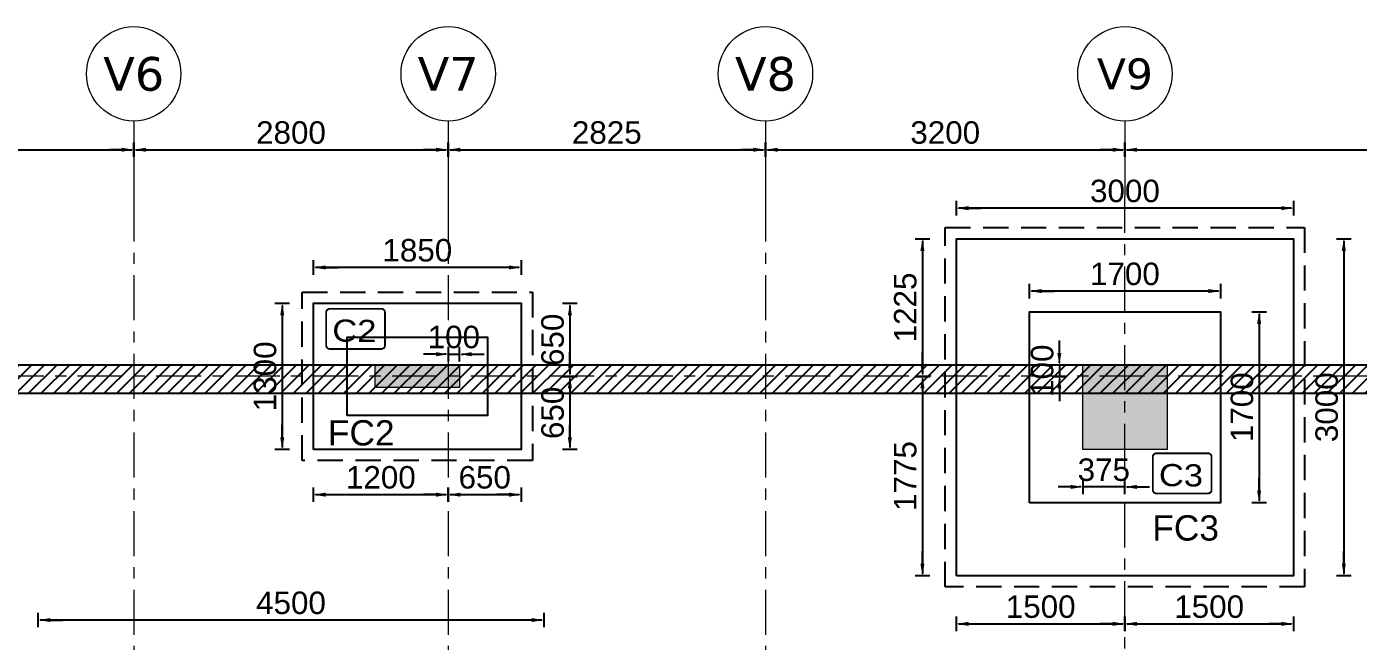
# Model space of a CAD drawing. Extents: x 1878645 to 3043969, y -1160829 to -603973.
# Drawn here: x 2816928 to 2828785, y -648505 to -643033 of the extents above; entities that cross this region are included whole.
import ezdxf
from ezdxf.enums import TextEntityAlignment as Align

# ---------------------------------------------------------------- set-up
doc = ezdxf.new("R2010")
doc.units = 0
doc.header["$LTSCALE"] = 100
doc.header["$PDMODE"] = 66
doc.linetypes.add('Grids', pattern=[7, 4, -1, 1, -1])
doc.linetypes.add('SCHidden', pattern=[0.375, 0.25, -0.125])
doc.layers.get('Defpoints').update_dxf_attribs({"lineweight": 0})
for name, color, linetype in [('A-DIMN-100', 5, 'Continuous'), ('COMMENTS', 30, 'Continuous'), ('Dim', 3, 'Continuous'), ('Footing', 5, 'Continuous'), ('Footing Nos', 4, 'Continuous'), ('PCC', 2, 'Continuous'), ('RETAIN-WALL', 1, 'Continuous')]:
    doc.layers.add(name, color=color, linetype=linetype)
for name, color, linetype, lineweight in [('A-GRID', 8, 'Grids', 0), ('A-GRID-TAG', 3, 'Continuous', 0), ('ECO COL', 6, 'Continuous', 0), ('Eco_  CNO', 7, 'Continuous', 25)]:
    doc.layers.add(name, color=color, linetype=linetype, lineweight=lineweight)
doc.styles.add('ARIAL', font='arial.ttf')
doc.styles.add('ITA', font='simplex.shx')
doc.styles.add('SC-BBS1', font='SansSerif')
doc.styles.get("Standard").update_dxf_attribs({"font": 'verdana.ttf'})
doc.dimstyles.new('A-150-DIM-EXT_MAIN(FT)', dxfattribs={"dimscale": 0, "dimtxt": 200, "dimasz": 18, "dimexe": 100, "dimexo": 100, "dimgap": 50, "dimtad": 1, "dimdec": 0, "dimdsep": 46, "dimtxsty": 'ARIAL', "dimblk": 'A3', "dimcen": 0.025, "dimse1": 1, "dimse2": 1, "dimclrd": 256, "dimclre": 256, "dimclrt": 7, "dimazin": 2, "dimtfac": 1, "dimtdec": 0, "dimtix": 1, "dimtmove": 2, "dimatfit": 3, "dimldrblk": 'WSA-DOT-100', "dimfxl": 1, "dimtolj": 1, "dimtzin": 0, "dimarcsym": 0})

# ---------------------------------------------------------------- blocks, each defined once
blk = doc.blocks.new('*U14')
at = {"layer": 'A-GRID-TAG', "color": 8, "linetype": 'Grids', "lineweight": 15}
for p, q in [((0, 8), (0, 4)), ((0, 4), (0, 0))]:
    blk.add_line(p, q, dxfattribs=at)
at = {"layer": 'A-GRID-TAG', "linetype": 'Continuous'}
blk.add_circle((0, 13), 5, dxfattribs=at)
at = {"layer": 'A-GRID-TAG', "color": 7}
blk.add_attdef('GN', text='', height=4, dxfattribs=at).set_placement((0, 13), align=Align.MIDDLE_CENTER)
blk = doc.blocks.new('A2')
at = {"layer": 'Dim', "linetype": 'ByBlock', "lineweight": -2, "extrusion": (0, 0, -1)}
blk.add_lwpolyline([(6, 0), (12.2, 0)], dxfattribs=at)
blk.add_solid([(6, -1), (0, 0), (6, 1)], dxfattribs=at)
blk = doc.blocks.new('A3')
at = {"layer": 'Dim', "linetype": 'ByBlock', "lineweight": -2}
blk.add_line((0, 3.59), (0, -3.59), dxfattribs=at)
blk.add_blockref('A2', (0, 0), dxfattribs=at)
blk = doc.blocks.new('*D1396')
at = {"layer": 'Defpoints', "color": 0}
for p in [(2826332, -646045), (2826123, -646146), (2826332, -646146)]:
    blk.add_point(p, dxfattribs=at)
at = {"layer": 'Dim', "lineweight": -2}
for p, q in [((2826123, -646027), (2826123, -646009)), ((2826123, -646045), (2826123, -646146)), ((2826123, -646164), (2826123, -646182))]:
    blk.add_line(p, q, dxfattribs=at)
at = {"layer": 'Dim', "lineweight": -2, "xscale": 18, "yscale": 18, "zscale": 18}
for p, rotation in [((2826123, -646045), 270), ((2826123, -646146), 90)]:
    blk.add_blockref('A3', p, dxfattribs=dict(at, rotation=rotation))
at = {"layer": 'Dim', "color": 7, "insert": (2825971, -646096), "char_height": 200, "attachment_point": 5, "rotation": 90, "style": 'ARIAL'}
blk.add_mtext('\\A1;100', dxfattribs=at)
blk = doc.blocks.new('WSA-DOT-100')
at = {"layer": 'A-DIMN-100', "color": 5}
for p, q in [((0, -200), (0, 200)), ((-200, 0), (200, 0))]:
    blk.add_line(p, q, dxfattribs=at)
at = {"layer": 'A-DIMN-100', "color": 1, "const_width": 60}
blk.add_lwpolyline([(-30, 0, 1), (30, 0, 1)], format="xyb", close=True, dxfattribs=at)
blk = doc.blocks.new('*D1503')
at = {"layer": 'Defpoints', "color": 0}
for p in [(2826332, -646796), (2826707, -646796), (2826332, -647130)]:
    blk.add_point(p, dxfattribs=at)
at = {"layer": 'Dim', "lineweight": -2}
for p, q in [((2826314, -647130), (2826296, -647130)), ((2826707, -647130), (2826332, -647130)), ((2826725, -647130), (2826743, -647130))]:
    blk.add_line(p, q, dxfattribs=at)
at = {"layer": 'Dim', "lineweight": -2, "xscale": 18, "yscale": 18, "zscale": 18}
blk.add_blockref('A3', (2826332, -647130), dxfattribs=at)
at = {"layer": 'Dim', "lineweight": -2, "xscale": 18, "yscale": 18, "zscale": 18, "rotation": 180}
blk.add_blockref('A3', (2826707, -647130), dxfattribs=at)
at = {"layer": 'Dim', "color": 7, "insert": (2826519, -646978), "char_height": 200, "attachment_point": 5, "style": 'ARIAL'}
blk.add_mtext('\\A1;375', dxfattribs=at)
blk = doc.blocks.new('*D1507')
at = {"layer": 'Defpoints', "color": 0}
for p in [(2820782, -645949), (2820682, -646045), (2820782, -646045)]:
    blk.add_point(p, dxfattribs=at)
at = {"layer": 'Dim', "lineweight": -2}
for p, q in [((2820664, -645949), (2820646, -645949)), ((2820682, -645949), (2820782, -645949)), ((2820800, -645949), (2820818, -645949))]:
    blk.add_line(p, q, dxfattribs=at)
at = {"layer": 'Dim', "lineweight": -2, "xscale": 18, "yscale": 18, "zscale": 18}
blk.add_blockref('A3', (2820682, -645949), dxfattribs=at)
at = {"layer": 'Dim', "lineweight": -2, "xscale": 18, "yscale": 18, "zscale": 18, "rotation": 180}
blk.add_blockref('A3', (2820782, -645949), dxfattribs=at)
at = {"layer": 'Dim', "color": 7, "insert": (2820732, -645797), "char_height": 200, "attachment_point": 5, "style": 'ARIAL'}
blk.add_mtext('\\A1;100', dxfattribs=at)
blk = doc.blocks.new('*D1568')
at = {"layer": 'Defpoints', "color": 0}
for p in [(2826707, -643793), (2832007, -643880), (2832007, -644129)]:
    blk.add_point(p, dxfattribs=at)
at = {"layer": 'Dim', "lineweight": -2}
blk.add_line((2826725, -644129), (2831989, -644129), dxfattribs=at)
at = {"layer": 'Dim', "lineweight": -2, "xscale": 18, "yscale": 18, "zscale": 18, "rotation": 180}
blk.add_blockref('A3', (2826707, -644129), dxfattribs=at)
at = {"layer": 'Dim', "lineweight": -2, "xscale": 18, "yscale": 18, "zscale": 18}
blk.add_blockref('A3', (2832007, -644129), dxfattribs=at)
at = {"layer": 'Dim', "color": 7, "insert": (2829357, -643977), "char_height": 200, "attachment_point": 5, "style": 'ARIAL'}
blk.add_mtext('\\A1;5300', dxfattribs=at)
blk = doc.blocks.new('*D1615')
at = {"layer": 'Defpoints', "color": 0}
for p in [(2814682, -643818), (2817882, -643832), (2817882, -644129)]:
    blk.add_point(p, dxfattribs=at)
at = {"layer": 'Dim', "lineweight": -2}
blk.add_line((2814700, -644129), (2817864, -644129), dxfattribs=at)
at = {"layer": 'Dim', "lineweight": -2, "xscale": 18, "yscale": 18, "zscale": 18, "rotation": 180}
blk.add_blockref('A3', (2814682, -644129), dxfattribs=at)
at = {"layer": 'Dim', "lineweight": -2, "xscale": 18, "yscale": 18, "zscale": 18}
blk.add_blockref('A3', (2817882, -644129), dxfattribs=at)
at = {"layer": 'Dim', "color": 7, "insert": (2816282, -643977), "char_height": 200, "attachment_point": 5, "style": 'ARIAL'}
blk.add_mtext('\\A1;3200', dxfattribs=at)
blk = doc.blocks.new('*D1620')
at = {"layer": 'Defpoints', "color": 0}
for p in [(2817882, -643832), (2820682, -643832), (2820682, -644129)]:
    blk.add_point(p, dxfattribs=at)
at = {"layer": 'Dim', "lineweight": -2}
blk.add_line((2817900, -644129), (2820664, -644129), dxfattribs=at)
at = {"layer": 'Dim', "lineweight": -2, "xscale": 18, "yscale": 18, "zscale": 18, "rotation": 180}
blk.add_blockref('A3', (2817882, -644129), dxfattribs=at)
at = {"layer": 'Dim', "lineweight": -2, "xscale": 18, "yscale": 18, "zscale": 18}
blk.add_blockref('A3', (2820682, -644129), dxfattribs=at)
at = {"layer": 'Dim', "color": 7, "insert": (2819282, -643977), "char_height": 200, "attachment_point": 5, "style": 'ARIAL'}
blk.add_mtext('\\A1;2800', dxfattribs=at)
blk = doc.blocks.new('*D1621')
at = {"layer": 'Defpoints', "color": 0}
for p in [(2820682, -643832), (2823507, -643848), (2823507, -644129)]:
    blk.add_point(p, dxfattribs=at)
at = {"layer": 'Dim', "lineweight": -2}
blk.add_line((2820700, -644129), (2823489, -644129), dxfattribs=at)
at = {"layer": 'Dim', "lineweight": -2, "xscale": 18, "yscale": 18, "zscale": 18, "rotation": 180}
blk.add_blockref('A3', (2820682, -644129), dxfattribs=at)
at = {"layer": 'Dim', "lineweight": -2, "xscale": 18, "yscale": 18, "zscale": 18}
blk.add_blockref('A3', (2823507, -644129), dxfattribs=at)
at = {"layer": 'Dim', "color": 7, "insert": (2822094, -643977), "char_height": 200, "attachment_point": 5, "style": 'ARIAL'}
blk.add_mtext('\\A1;2825', dxfattribs=at)
blk = doc.blocks.new('*D1622')
at = {"layer": 'Defpoints', "color": 0}
for p in [(2826707, -643793), (2823507, -643848), (2826707, -644129)]:
    blk.add_point(p, dxfattribs=at)
at = {"layer": 'Dim', "lineweight": -2}
blk.add_line((2823525, -644129), (2826689, -644129), dxfattribs=at)
at = {"layer": 'Dim', "lineweight": -2, "xscale": 18, "yscale": 18, "zscale": 18, "rotation": 180}
blk.add_blockref('A3', (2823507, -644129), dxfattribs=at)
at = {"layer": 'Dim', "lineweight": -2, "xscale": 18, "yscale": 18, "zscale": 18}
blk.add_blockref('A3', (2826707, -644129), dxfattribs=at)
at = {"layer": 'Dim', "color": 7, "insert": (2825107, -643977), "char_height": 200, "attachment_point": 5, "style": 'ARIAL'}
blk.add_mtext('\\A1;3200', dxfattribs=at)
blk = doc.blocks.new('Co')
at = {"const_width": 0.75}
blk.add_lwpolyline([(-12.57, -7.17), (-12.57, 6.59, -0.414214), (-11.07, 8.09), (10.51, 8.09, -0.414214), (12.01, 6.59), (12.01, -7.17, -0.414214), (10.51, -8.67), (-11.07, -8.67, -0.414214)], format="xyb", close=True, dxfattribs=at)
at = {"style": 'ITA', "width": 0.669972}
blk.add_attdef('COL', text='', height=10.5, rotation=0.638, dxfattribs=at).set_placement((-9.93, -5.51), (8.49, -5.3), align=Align.FIT)
blk = doc.blocks.new('*D1635')
at = {"layer": 'Defpoints', "color": 0}
for p in [(2817032, -648315), (2817032, -648696), (2821532, -648696)]:
    blk.add_point(p, dxfattribs=at)
at = {"layer": 'Dim', "lineweight": -2}
blk.add_line((2821514, -648315), (2817050, -648315), dxfattribs=at)
at = {"layer": 'Dim', "lineweight": -2, "xscale": 18, "yscale": 18, "zscale": 18, "rotation": 180}
blk.add_blockref('A3', (2817032, -648315), dxfattribs=at)
at = {"layer": 'Dim', "lineweight": -2, "xscale": 18, "yscale": 18, "zscale": 18}
blk.add_blockref('A3', (2821532, -648315), dxfattribs=at)
at = {"layer": 'Dim', "color": 7, "insert": (2819282, -648163), "char_height": 200, "attachment_point": 5, "style": 'ARIAL', "bg_fill": 3, "box_fill_scale": 1.1, "bg_fill_color": 257, "bg_fill_transparency": 0}
blk.add_mtext('\\A1;4500', dxfattribs=at)
blk = doc.blocks.new('*D1660')
at = {"layer": 'Defpoints', "color": 0}
for p in [(2819482, -645177), (2819482, -645496), (2821332, -645496)]:
    blk.add_point(p, dxfattribs=at)
at = {"layer": 'Dim', "lineweight": -2}
blk.add_line((2821314, -645177), (2819500, -645177), dxfattribs=at)
at = {"layer": 'Dim', "lineweight": -2, "xscale": 18, "yscale": 18, "zscale": 18, "rotation": 180}
blk.add_blockref('A3', (2819482, -645177), dxfattribs=at)
at = {"layer": 'Dim', "lineweight": -2, "xscale": 18, "yscale": 18, "zscale": 18}
blk.add_blockref('A3', (2821332, -645177), dxfattribs=at)
at = {"layer": 'Dim', "color": 7, "insert": (2820407, -645025), "char_height": 200, "attachment_point": 5, "style": 'ARIAL'}
blk.add_mtext('\\A1;1850', dxfattribs=at)
blk = doc.blocks.new('*D1661')
at = {"layer": 'Defpoints', "color": 0}
for p in [(2819482, -645496), (2819204, -646796), (2819482, -646796)]:
    blk.add_point(p, dxfattribs=at)
at = {"layer": 'Dim', "lineweight": -2}
blk.add_line((2819204, -645514), (2819204, -646778), dxfattribs=at)
at = {"layer": 'Dim', "lineweight": -2, "xscale": 18, "yscale": 18, "zscale": 18}
for p, rotation in [((2819204, -645496), 90), ((2819204, -646796), 270)]:
    blk.add_blockref('A3', p, dxfattribs=dict(at, rotation=rotation))
at = {"layer": 'Dim', "color": 7, "insert": (2819052, -646146), "char_height": 200, "attachment_point": 5, "rotation": 90, "style": 'ARIAL'}
blk.add_mtext('\\A1;1300', dxfattribs=at)
blk = doc.blocks.new('*D1662')
at = {"layer": 'Defpoints', "color": 0}
for p in [(2821332, -645496), (2821332, -646146), (2821765, -646146)]:
    blk.add_point(p, dxfattribs=at)
at = {"layer": 'Dim', "lineweight": -2}
blk.add_line((2821765, -645514), (2821765, -646128), dxfattribs=at)
at = {"layer": 'Dim', "lineweight": -2, "xscale": 18, "yscale": 18, "zscale": 18}
for p, rotation in [((2821765, -645496), 90), ((2821765, -646146), 270)]:
    blk.add_blockref('A3', p, dxfattribs=dict(at, rotation=rotation))
at = {"layer": 'Dim', "color": 7, "insert": (2821612, -645821), "char_height": 200, "attachment_point": 5, "rotation": 90, "style": 'ARIAL'}
blk.add_mtext('\\A1;650', dxfattribs=at)
blk = doc.blocks.new('*D1663')
at = {"layer": 'Defpoints', "color": 0}
for p in [(2821332, -646146), (2821332, -646796), (2821765, -646796)]:
    blk.add_point(p, dxfattribs=at)
at = {"layer": 'Dim', "lineweight": -2}
blk.add_line((2821765, -646164), (2821765, -646778), dxfattribs=at)
at = {"layer": 'Dim', "lineweight": -2, "xscale": 18, "yscale": 18, "zscale": 18}
for p, rotation in [((2821765, -646146), 90), ((2821765, -646796), 270)]:
    blk.add_blockref('A3', p, dxfattribs=dict(at, rotation=rotation))
at = {"layer": 'Dim', "color": 7, "insert": (2821612, -646471), "char_height": 200, "attachment_point": 5, "rotation": 90, "style": 'ARIAL'}
blk.add_mtext('\\A1;650', dxfattribs=at)
blk = doc.blocks.new('*D1664')
at = {"layer": 'Defpoints', "color": 0}
for p in [(2819482, -646796), (2820682, -646796), (2820682, -647199)]:
    blk.add_point(p, dxfattribs=at)
at = {"layer": 'Dim', "lineweight": -2}
blk.add_line((2819500, -647199), (2820664, -647199), dxfattribs=at)
at = {"layer": 'Dim', "lineweight": -2, "xscale": 18, "yscale": 18, "zscale": 18, "rotation": 180}
blk.add_blockref('A3', (2819482, -647199), dxfattribs=at)
at = {"layer": 'Dim', "lineweight": -2, "xscale": 18, "yscale": 18, "zscale": 18}
blk.add_blockref('A3', (2820682, -647199), dxfattribs=at)
at = {"layer": 'Dim', "color": 7, "insert": (2820082, -647046), "char_height": 200, "attachment_point": 5, "style": 'ARIAL'}
blk.add_mtext('\\A1;1200', dxfattribs=at)
blk = doc.blocks.new('*D1665')
at = {"layer": 'Defpoints', "color": 0}
for p in [(2820682, -646796), (2821332, -646796), (2821332, -647199)]:
    blk.add_point(p, dxfattribs=at)
at = {"layer": 'Dim', "lineweight": -2}
blk.add_line((2820700, -647199), (2821314, -647199), dxfattribs=at)
at = {"layer": 'Dim', "lineweight": -2, "xscale": 18, "yscale": 18, "zscale": 18, "rotation": 180}
blk.add_blockref('A3', (2820682, -647199), dxfattribs=at)
at = {"layer": 'Dim', "lineweight": -2, "xscale": 18, "yscale": 18, "zscale": 18}
blk.add_blockref('A3', (2821332, -647199), dxfattribs=at)
at = {"layer": 'Dim', "color": 7, "insert": (2821007, -647046), "char_height": 200, "attachment_point": 5, "style": 'ARIAL'}
blk.add_mtext('\\A1;650', dxfattribs=at)
blk = doc.blocks.new('*D1666')
at = {"layer": 'Defpoints', "color": 0}
for p in [(2825857, -645387), (2825857, -645571), (2827557, -645571)]:
    blk.add_point(p, dxfattribs=at)
at = {"layer": 'Dim', "lineweight": -2}
blk.add_line((2827539, -645387), (2825875, -645387), dxfattribs=at)
at = {"layer": 'Dim', "lineweight": -2, "xscale": 18, "yscale": 18, "zscale": 18, "rotation": 180}
blk.add_blockref('A3', (2825857, -645387), dxfattribs=at)
at = {"layer": 'Dim', "lineweight": -2, "xscale": 18, "yscale": 18, "zscale": 18}
blk.add_blockref('A3', (2827557, -645387), dxfattribs=at)
at = {"layer": 'Dim', "color": 7, "insert": (2826707, -645235), "char_height": 200, "attachment_point": 5, "style": 'ARIAL'}
blk.add_mtext('\\A1;1700', dxfattribs=at)
blk = doc.blocks.new('*D1667')
at = {"layer": 'Defpoints', "color": 0}
for p in [(2827557, -645571), (2827557, -647271), (2827902, -647271)]:
    blk.add_point(p, dxfattribs=at)
at = {"layer": 'Dim', "lineweight": -2}
blk.add_line((2827902, -645589), (2827902, -647253), dxfattribs=at)
at = {"layer": 'Dim', "lineweight": -2, "xscale": 18, "yscale": 18, "zscale": 18}
for p, rotation in [((2827902, -645571), 90), ((2827902, -647271), 270)]:
    blk.add_blockref('A3', p, dxfattribs=dict(at, rotation=rotation))
at = {"layer": 'Dim', "color": 7, "insert": (2827750, -646421), "char_height": 200, "attachment_point": 5, "rotation": 90, "style": 'ARIAL'}
blk.add_mtext('\\A1;1700', dxfattribs=at)
blk = doc.blocks.new('*D1668')
at = {"layer": 'Defpoints', "color": 0}
for p in [(2825207, -644649), (2825207, -644921), (2828207, -644921)]:
    blk.add_point(p, dxfattribs=at)
at = {"layer": 'Dim', "lineweight": -2}
blk.add_line((2828189, -644649), (2825225, -644649), dxfattribs=at)
at = {"layer": 'Dim', "lineweight": -2, "xscale": 18, "yscale": 18, "zscale": 18, "rotation": 180}
blk.add_blockref('A3', (2825207, -644649), dxfattribs=at)
at = {"layer": 'Dim', "lineweight": -2, "xscale": 18, "yscale": 18, "zscale": 18}
blk.add_blockref('A3', (2828207, -644649), dxfattribs=at)
at = {"layer": 'Dim', "color": 7, "insert": (2826707, -644497), "char_height": 200, "attachment_point": 5, "style": 'ARIAL'}
blk.add_mtext('\\A1;3000', dxfattribs=at)
blk = doc.blocks.new('*D1669')
at = {"layer": 'Defpoints', "color": 0}
for p in [(2828207, -644921), (2828207, -647921), (2828656, -647921)]:
    blk.add_point(p, dxfattribs=at)
at = {"layer": 'Dim', "lineweight": -2}
blk.add_line((2828656, -644939), (2828656, -647903), dxfattribs=at)
at = {"layer": 'Dim', "lineweight": -2, "xscale": 18, "yscale": 18, "zscale": 18}
for p, rotation in [((2828656, -644921), 90), ((2828656, -647921), 270)]:
    blk.add_blockref('A3', p, dxfattribs=dict(at, rotation=rotation))
at = {"layer": 'Dim', "color": 7, "insert": (2828504, -646421), "char_height": 200, "attachment_point": 5, "rotation": 90, "style": 'ARIAL'}
blk.add_mtext('\\A1;3000', dxfattribs=at)
blk = doc.blocks.new('*D1670')
at = {"layer": 'Defpoints', "color": 0}
for p in [(2825207, -644921), (2824904, -646146), (2825207, -646146)]:
    blk.add_point(p, dxfattribs=at)
at = {"layer": 'Dim', "lineweight": -2}
blk.add_line((2824904, -644939), (2824904, -646128), dxfattribs=at)
at = {"layer": 'Dim', "lineweight": -2, "xscale": 18, "yscale": 18, "zscale": 18}
for p, rotation in [((2824904, -644921), 90), ((2824904, -646146), 270)]:
    blk.add_blockref('A3', p, dxfattribs=dict(at, rotation=rotation))
at = {"layer": 'Dim', "color": 7, "insert": (2824752, -645533), "char_height": 200, "attachment_point": 5, "rotation": 90, "style": 'ARIAL'}
blk.add_mtext('\\A1;1225', dxfattribs=at)
blk = doc.blocks.new('*D1671')
at = {"layer": 'Defpoints', "color": 0}
for p in [(2825207, -646146), (2824904, -647921), (2825207, -647921)]:
    blk.add_point(p, dxfattribs=at)
at = {"layer": 'Dim', "lineweight": -2}
blk.add_line((2824904, -646164), (2824904, -647903), dxfattribs=at)
at = {"layer": 'Dim', "lineweight": -2, "xscale": 18, "yscale": 18, "zscale": 18}
for p, rotation in [((2824904, -646146), 90), ((2824904, -647921), 270)]:
    blk.add_blockref('A3', p, dxfattribs=dict(at, rotation=rotation))
at = {"layer": 'Dim', "color": 7, "insert": (2824752, -647033), "char_height": 200, "attachment_point": 5, "rotation": 90, "style": 'ARIAL'}
blk.add_mtext('\\A1;1775', dxfattribs=at)
blk = doc.blocks.new('*D1672')
at = {"layer": 'Defpoints', "color": 0}
for p in [(2825207, -647921), (2826707, -647921), (2826707, -648349)]:
    blk.add_point(p, dxfattribs=at)
at = {"layer": 'Dim', "lineweight": -2}
blk.add_line((2825225, -648349), (2826689, -648349), dxfattribs=at)
at = {"layer": 'Dim', "lineweight": -2, "xscale": 18, "yscale": 18, "zscale": 18, "rotation": 180}
blk.add_blockref('A3', (2825207, -648349), dxfattribs=at)
at = {"layer": 'Dim', "lineweight": -2, "xscale": 18, "yscale": 18, "zscale": 18}
blk.add_blockref('A3', (2826707, -648349), dxfattribs=at)
at = {"layer": 'Dim', "color": 7, "insert": (2825957, -648197), "char_height": 200, "attachment_point": 5, "style": 'ARIAL'}
blk.add_mtext('\\A1;1500', dxfattribs=at)
blk = doc.blocks.new('*D1673')
at = {"layer": 'Defpoints', "color": 0}
for p in [(2826707, -647819), (2828207, -647819), (2828207, -648349)]:
    blk.add_point(p, dxfattribs=at)
at = {"layer": 'Dim', "lineweight": -2}
blk.add_line((2826725, -648349), (2828189, -648349), dxfattribs=at)
at = {"layer": 'Dim', "lineweight": -2, "xscale": 18, "yscale": 18, "zscale": 18, "rotation": 180}
blk.add_blockref('A3', (2826707, -648349), dxfattribs=at)
at = {"layer": 'Dim', "lineweight": -2, "xscale": 18, "yscale": 18, "zscale": 18}
blk.add_blockref('A3', (2828207, -648349), dxfattribs=at)
at = {"layer": 'Dim', "color": 7, "insert": (2827457, -648197), "char_height": 200, "attachment_point": 5, "style": 'ARIAL'}
blk.add_mtext('\\A1;1500', dxfattribs=at)
blk = doc.blocks.new('G$C92EAE22F')
at = {"layer": 'RETAIN-WALL', "lineweight": -3}
h = blk.add_hatch(dxfattribs=at)
h.set_pattern_fill('ANSI31', color=11, scale=25)
h.set_pattern_definition([(45, (-2234185.81, 595374.29), (-56.1266008, 56.1266008), [])])
edge = h.paths.add_edge_path()
edge.add_line((33123, 0), (33123, 250))
edge.add_line((33123, 250), (223, 250))
edge.add_line((223, 250), (223, 16250))
edge.add_line((223, 16250), (5523, 16250))
edge.add_line((5523, 16250), (5523, 25850))
edge.add_line((5523, 25850), (28573, 25850))
edge.add_line((28573, 25850), (28573, 28300))
edge.add_line((28573, 28300), (61173, 28300))
edge.add_line((61173, 28300), (61173, 251))
edge.add_line((61173, 251), (50723, 250))
edge.add_line((50723, 250), (50723, 0))
edge.add_line((50723, 0), (61423, 1))
edge.add_line((61423, 1), (61423, 28550))
edge.add_line((61423, 28550), (28323, 28550))
edge.add_line((28323, 28550), (28323, 26100))
edge.add_line((28323, 26100), (5273, 26100))
edge.add_line((5273, 26100), (5273, 16500))
edge.add_line((5273, 16500), (-27, 16500))
edge.add_line((-27, 16500), (-27, 0))
edge.add_line((-27, 0), (33123, 0))
blk.add_lwpolyline([(33123, 0), (33123, 250), (223, 250), (223, 16250), (5523, 16250), (5523, 25850), (28573, 25850), (28573, 28300), (61173, 28300), (61173, 251), (50723, 250), (50723, 0), (61423, 1), (61423, 28550), (28323, 28550), (28323, 26100), (5273, 26100), (5273, 16500), (-27, 16500), (-27, 0), (33123, 0)], dxfattribs=at)

msp = doc.modelspace()

# ---------------------------------------------------------------- hatches: boundary and pattern name
at = {"layer": 'Dim', "true_color": 0xb7b7b7}
h = msp.add_hatch(dxfattribs=at)
h.set_pattern_fill('ANSI31', color=9, scale=200)
h.paths.add_polyline_path([(2795706.72455, -660995.76279), (2795706.72455, -657395.76705), (2797831.72456, -657395.76705), (2797831.72456, -655270.78026), (2800282.67395, -655270.78026), (2800282.67395, -659402.57441), (2805056.43957, -659402.57441), (2805056.43957, -661445.76279), (2802981.72456, -661445.76279), (2802981.72456, -663520.78482), (2798231.72456, -663520.78482), (2798231.72456, -660995.76279)])
h.paths.add_polyline_path([(2787306.72455, -661070.78041), (2787306.72455, -657395.76705), (2789431.72456, -657395.76705), (2789431.72456, -655270.78026), (2793581.72456, -655270.78026), (2793581.72456, -657395.76705), (2795706.72455, -657395.76705), (2795706.72455, -660995.76279), (2793181.72456, -660995.76279), (2793181.72456, -663520.78482), (2789756.72456, -663520.78482), (2789756.72456, -661070.78041)], flags=16)
h.paths.add_polyline_path([(2795706.72455, -667295.78908), (2795706.72455, -666045.76279), (2798231.72456, -666045.76279), (2798231.72456, -663520.78482), (2802981.72456, -663520.78482), (2802981.72456, -665595.76279), (2805056.43957, -665595.76279), (2805056.43957, -667295.78908)], flags=0)
h.paths.add_polyline_path([(2787306.72455, -667295.78908), (2787306.72455, -665970.78041), (2789756.72456, -665970.78041), (2789756.72456, -663520.78482), (2793181.72456, -663520.78482), (2793181.72456, -666045.76279), (2795706.72455, -666045.76279), (2795706.72455, -667295.78908)], flags=0)
h.paths.add_polyline_path([(2804707.40669, -660834.01373), (2804707.40669, -661140.56216), (2805406.04243, -661140.56216), (2805406.04243, -660834.01373)], flags=24)
h.paths.add_polyline_path([(2802412.16108, -662874.2928), (2802718.50488, -662874.2928), (2802718.50488, -662192.23278), (2802412.16108, -662192.23278)], flags=24)
h.paths.add_polyline_path([(2797931.4131, -655624.14358), (2798237.7569, -655624.14358), (2798237.7569, -654917.39051), (2797931.4131, -654917.39051)], flags=24)
h.paths.add_polyline_path([(2796367.07586, -657490.04585), (2796367.07586, -657796.38964), (2797071.37326, -657796.38964), (2797071.37326, -657490.04585)], flags=24)
h.paths.add_polyline_path([(2798339.90677, -663874.13932), (2798646.25056, -663874.13932), (2798646.25056, -663167.38625), (2798339.90677, -663167.38625)], flags=24)
h.paths.add_polyline_path([(2796567.07585, -660466.59836), (2796567.07585, -660772.94215), (2797271.37326, -660772.94215), (2797271.37326, -660466.59836)], flags=24)
h.paths.add_polyline_path([(2798339.90677, -663874.13932), (2798646.25056, -663874.13932), (2798646.25056, -663167.38625), (2798339.90677, -663167.38625)], flags=24)
h.paths.add_polyline_path([(2795706.72455, -667295.78908), (2805056.43957, -667295.78908), (2805056.43957, -672245.74942), (2803081.72456, -672245.74942), (2803081.72456, -674220.77601), (2797906.72456, -674220.77601), (2797906.72456, -672020.75398), (2795706.72455, -672020.75398)])
h.paths.add_polyline_path([(2795353.34802, -671355.05007), (2795353.34802, -671661.39387), (2796060.10109, -671661.39387), (2796060.10109, -671355.05007)], flags=24)
h.paths.add_polyline_path([(2797918.87351, -673521.81128), (2798225.2173, -673521.81128), (2798225.2173, -672819.69668), (2797918.87351, -672819.69668)], flags=24)
h.paths.add_polyline_path([(2802522.48695, -673624.27944), (2802828.83074, -673624.27944), (2802828.83074, -672942.21941), (2802522.48695, -672942.21941)], flags=24)
h.paths.add_polyline_path([(2803778.19455, -671782.60444), (2803778.19455, -672088.94823), (2804460.25457, -672088.94823), (2804460.25457, -671782.60444)], flags=24)
h.paths.add_polyline_path([(2805056.43957, -667295.78908), (2809580.95637, -667295.78908), (2809580.95637, -670036.21113), (2809956.72673, -670036.21113), (2809956.72673, -674220.77601), (2807031.72456, -674220.77601), (2807031.72456, -672245.74942), (2805056.43957, -672245.74942)], flags=16)
h.paths.add_polyline_path([(2795706.72455, -679257.64544), (2795706.72455, -676420.75398), (2797906.72456, -676420.75398), (2797906.72456, -674595.76998), (2803081.72456, -674595.76998), (2803081.72456, -676195.74942), (2805056.43957, -676195.74942), (2805056.43957, -679257.64544)])
h.paths.add_polyline_path([(2787306.72455, -679257.64544), (2787306.72455, -676220.76705), (2789306.72456, -676220.76705), (2789306.72456, -674595.76998), (2793506.72456, -674595.76998), (2793506.72456, -676420.75398), (2795706.72455, -676420.75398), (2795706.72455, -679257.64544)], flags=16)
h.paths.add_polyline_path([(2797918.87351, -675621.81128), (2798225.2173, -675621.81128), (2798225.2173, -674919.69668), (2797918.87351, -674919.69668)], flags=24)
h.paths.add_polyline_path([(2796405.66726, -676464.6099), (2796405.66726, -676770.95369), (2797107.78186, -676770.95369), (2797107.78186, -676464.6099)], flags=24)
h.paths.add_polyline_path([(2804707.40669, -676322.87109), (2804707.40669, -676629.41952), (2805406.04243, -676629.41952), (2805406.04243, -676322.87109)], flags=24)
h.paths.add_polyline_path([(2802522.48695, -675499.27944), (2802828.83074, -675499.27944), (2802828.83074, -674817.21941), (2802522.48695, -674817.21941)], flags=24)
h.paths.add_polyline_path([(2805056.43957, -679257.64544), (2805056.43957, -676195.74942), (2807031.72456, -676195.74942), (2807031.72456, -674595.76998), (2809956.72673, -674595.76998), (2809956.72673, -679257.64544)], flags=16)
h.paths.add_polyline_path([(2804707.40669, -676322.87109), (2804707.40669, -676629.41952), (2805406.04243, -676629.41952), (2805406.04243, -676322.87109)], flags=24)
h.paths.add_polyline_path([(2793094.41556, -656635.41575), (2793400.75936, -656635.41575), (2793400.75936, -655931.11834), (2793094.41556, -655931.11834)], flags=24)
h.paths.add_polyline_path([(2794342.07585, -657490.04585), (2794342.07585, -657796.38964), (2795046.37326, -657796.38964), (2795046.37326, -657490.04585)], flags=24)
h.paths.add_polyline_path([(2786953.34802, -657523.65974), (2786953.34802, -657830.00353), (2787660.10109, -657830.00353), (2787660.10109, -657523.65974)], flags=24)
h.paths.add_polyline_path([(2789482.40778, -656635.42236), (2789788.75157, -656635.42236), (2789788.75157, -655931.12495), (2789482.40778, -655931.12495)], flags=24)
h.paths.add_polyline_path([(2789950.75552, -663874.15695), (2790257.09931, -663874.15695), (2790257.09931, -663167.40388), (2789950.75552, -663167.40388)], flags=24)
h.paths.add_polyline_path([(2786953.34802, -660480.31322), (2786953.34802, -660786.65701), (2787660.10109, -660786.65701), (2787660.10109, -660480.31322)], flags=24)
h.paths.add_polyline_path([(2792558.79175, -662660.41149), (2792865.13554, -662660.41149), (2792865.13554, -661956.11408), (2792558.79175, -661956.11408)], flags=24)
h.paths.add_polyline_path([(2794142.07586, -660466.59836), (2794142.07586, -660772.94215), (2794846.37326, -660772.94215), (2794846.37326, -660466.59836)], flags=24)
h.paths.add_polyline_path([(2802412.15741, -664849.2928), (2802718.5012, -664849.2928), (2802718.5012, -664167.23278), (2802412.15741, -664167.23278)], flags=24)
h.paths.add_polyline_path([(2803728.05205, -665623.56635), (2803728.05205, -665929.91014), (2804410.11208, -665929.91014), (2804410.11208, -665623.56635)], flags=24)
h.paths.add_polyline_path([(2795353.34802, -666085.85031), (2795353.34802, -666392.1941), (2796060.10109, -666392.1941), (2796060.10109, -666085.85031)], flags=24)
h.paths.add_polyline_path([(2789950.75552, -663874.15695), (2790257.09931, -663874.15695), (2790257.09931, -663167.40388), (2789950.75552, -663167.40388)], flags=24)
h.paths.add_polyline_path([(2788130.63315, -666020.71249), (2788130.63315, -666327.26092), (2788832.81596, -666327.26092), (2788832.81596, -666020.71249)], flags=24)
h.paths.add_polyline_path([(2792558.79175, -665085.42251), (2792865.13554, -665085.42251), (2792865.13554, -664381.1251), (2792558.79175, -664381.1251)], flags=24)
h.paths.add_polyline_path([(2795353.34802, -666085.85031), (2795353.34802, -666392.1941), (2796060.10109, -666392.1941), (2796060.10109, -666085.85031)], flags=24)
h.paths.add_polyline_path([(2782917.67316, -674220.77601), (2782917.67316, -667295.78908), (2787306.72455, -667295.78908), (2787306.72455, -672220.76705), (2785306.72456, -672220.76705), (2785306.72456, -674220.77601)], flags=16)
h.paths.add_polyline_path([(2784734.7731, -674570.08492), (2785041.32153, -674570.08492), (2785041.32153, -673871.44918), (2784734.7731, -673871.44918)], flags=24)
h.paths.add_polyline_path([(2786957.40669, -671645.66351), (2786957.40669, -671952.21194), (2787656.04243, -671952.21194), (2787656.04243, -671645.66351)], flags=24)
h.paths.add_polyline_path([(2782917.67316, -667295.78908), (2782917.67316, -663520.78482), (2784856.72456, -663520.78482), (2784856.72456, -665970.78041), (2787306.72455, -665970.78041), (2787306.72455, -667295.78908)], flags=16)
h.paths.add_polyline_path([(2784281.04298, -665046.87182), (2784587.59141, -665046.87182), (2784587.59141, -664344.68901), (2784281.04298, -664344.68901)], flags=24)
h.paths.add_polyline_path([(2785780.63315, -666020.71249), (2785780.63315, -666327.26092), (2786482.81596, -666327.26092), (2786482.81596, -666020.71249)], flags=24)
h.paths.add_polyline_path([(2782917.67316, -663520.78482), (2782917.67316, -658345.47565), (2787181.72456, -658345.47565), (2787181.72456, -657395.76705), (2787306.72455, -657395.76705), (2787306.72455, -661070.78041), (2784856.72456, -661070.78041), (2784856.72456, -663520.78482)], flags=16)
h.paths.add_polyline_path([(2786953.34802, -657523.65974), (2786953.34802, -657830.00353), (2787660.10109, -657830.00353), (2787660.10109, -657523.65974)], flags=24)
h.paths.add_polyline_path([(2784281.04298, -662696.87402), (2784587.59141, -662696.87402), (2784587.59141, -661994.69121), (2784281.04298, -661994.69121)], flags=24)
h.paths.add_polyline_path([(2786953.34802, -660480.31322), (2786953.34802, -660786.65701), (2787660.10109, -660786.65701), (2787660.10109, -660480.31322)], flags=24)
h.paths.add_polyline_path([(2782917.67316, -655270.78026), (2785181.72456, -655270.78026), (2785181.72456, -657395.76705), (2786931.72456, -657395.76705), (2786931.72456, -658095.47565), (2782917.67316, -658095.47565)], flags=16)
h.paths.add_polyline_path([(2784523.53202, -655624.14358), (2784829.87582, -655624.14358), (2784829.87582, -654917.39051), (2784523.53202, -654917.39051)], flags=24)
h.paths.add_polyline_path([(2782917.67316, -655270.78026), (2785181.72456, -655270.78026), (2785181.72456, -653595.76998), (2782917.67316, -653595.76998)], flags=16)
h.paths.add_polyline_path([(2784523.53202, -655624.14358), (2784829.87582, -655624.14358), (2784829.87582, -654917.39051), (2784523.53202, -654917.39051)], flags=24)
h.paths.add_polyline_path([(2782917.67316, -653595.76998), (2782917.67316, -651495.76998), (2786931.72456, -651495.76998), (2786931.72456, -653145.76705), (2785181.72456, -653145.76705), (2785181.72456, -653595.76998)], flags=16)
h.paths.add_polyline_path([(2785942.07585, -652595.85034), (2785942.07585, -652902.19414), (2786646.37326, -652902.19414), (2786646.37326, -652595.85034)], flags=24)
h.paths.add_polyline_path([(2782917.67316, -651495.76998), (2782917.67316, -649395.76998), (2785756.72455, -649395.76998), (2785756.72455, -650420.78908), (2786931.72456, -650420.78908), (2786931.72456, -651495.76998)], flags=16)
h.paths.add_polyline_path([(2786241.78595, -650470.03955), (2786241.78595, -650776.38334), (2786921.66316, -650776.38334), (2786921.66316, -650470.03955)], flags=24)
h.paths.add_polyline_path([(2782917.67316, -649395.76998), (2785756.72455, -649395.76998), (2785756.72455, -648870.78908), (2782917.67316, -648870.78908)], flags=16)
h.paths.add_polyline_path([(2785137.63669, -649221.84638), (2785443.98048, -649221.84638), (2785443.98048, -648519.73178), (2785137.63669, -648519.73178)], flags=24)
h.paths.add_polyline_path([(2782917.67316, -648870.78908), (2782917.67316, -646655.94593), (2784335.08975, -646655.84435), (2787306.72455, -646655.84435), (2787306.72455, -647320.78908), (2785756.72455, -647320.78908), (2785756.72455, -648870.78908)], flags=16)
h.paths.add_polyline_path([(2786955.66726, -646725.17571), (2786955.66726, -647031.5195), (2787657.78185, -647031.5195), (2787657.78185, -646725.17571)], flags=24)
h.paths.add_polyline_path([(2785137.63669, -649221.84638), (2785443.98048, -649221.84638), (2785443.98048, -648519.73178), (2785137.63669, -648519.73178)], flags=24)
h.paths.add_polyline_path([(2787306.72455, -646655.84435), (2791697.47287, -646655.84435), (2791697.47287, -648495.46866), (2788856.72455, -648495.46758), (2788856.72455, -647320.78908), (2787306.72455, -647320.78908)], flags=16)
h.paths.add_polyline_path([(2786955.66726, -646725.17571), (2786955.66726, -647031.5195), (2787657.78185, -647031.5195), (2787657.78185, -646725.17571)], flags=24)
h.paths.add_polyline_path([(2788915.11613, -648485.72769), (2789221.45992, -648485.72769), (2789221.45992, -647805.85047), (2788915.11613, -647805.85047)], flags=24)
h.paths.add_polyline_path([(2787306.72455, -651495.76998), (2787306.72455, -650420.78908), (2788856.72455, -650420.78908), (2788856.72455, -649395.76998), (2791697.47287, -649395.76998), (2791697.47287, -651495.76998)], flags=16)
h.paths.add_polyline_path([(2787691.78595, -650470.03955), (2787691.78595, -650776.38334), (2788371.66316, -650776.38334), (2788371.66316, -650470.03955)], flags=24)
h.paths.add_polyline_path([(2788915.11613, -649935.72769), (2789221.45992, -649935.72769), (2789221.45992, -649255.85047), (2788915.11613, -649255.85047)], flags=24)
h.paths.add_polyline_path([(2789366.68492, -675510.71014), (2789673.02872, -675510.71014), (2789673.02872, -674830.83292), (2789366.68492, -674830.83292)], flags=24)
h.paths.add_polyline_path([(2794305.66726, -676464.6099), (2794305.66726, -676770.95369), (2795007.78186, -676770.95369), (2795007.78186, -676464.6099)], flags=24)
h.paths.add_polyline_path([(2787916.78595, -676294.29083), (2787916.78595, -676600.63462), (2788596.66317, -676600.63462), (2788596.66317, -676294.29083)], flags=24)
h.paths.add_polyline_path([(2782917.67316, -674595.76998), (2785306.72456, -674595.76998), (2785306.72456, -676220.76705), (2787306.72455, -676220.76705), (2787306.72455, -679257.64544), (2782917.67316, -679257.64544)], flags=16)
h.paths.add_polyline_path([(2786016.78595, -676294.29083), (2786016.78595, -676600.63462), (2786696.66317, -676600.63462), (2786696.66317, -676294.29083)], flags=24)
h.paths.add_polyline_path([(2807202.4997, -674570.06729), (2807509.04813, -674570.06729), (2807509.04813, -673871.43155), (2807202.4997, -673871.43155)], flags=24)
h.paths.add_polyline_path([(2805653.19455, -671782.60444), (2805653.19455, -672088.94823), (2806335.25457, -672088.94823), (2806335.25457, -671782.60444)], flags=24)
h.paths.add_polyline_path([(2805989.42236, -668445.27076), (2809315.0431, -668445.27076), (2809315.0431, -669565.27076), (2805989.42236, -669565.27076)], flags=24)
h.paths.add_polyline_path([(2809956.72673, -674220.77601), (2809956.72673, -670036.21113), (2814681.72455, -670036.21113), (2814681.72455, -672245.76132), (2812431.99456, -672245.76132), (2812431.99456, -674220.77601)], flags=16)
h.paths.add_polyline_path([(2811891.99363, -673624.29868), (2812198.33742, -673624.29868), (2812198.33742, -672942.23865), (2811891.99363, -672942.23865)], flags=24)
h.paths.add_polyline_path([(2813255.80226, -671694.36524), (2813255.80226, -672000.70903), (2813957.91686, -672000.70903), (2813957.91686, -671694.36524)], flags=24)
h.paths.add_polyline_path([(2814681.72455, -670036.21113), (2817881.73058, -670036.21113), (2817881.73058, -672436.57031, 1), (2817881.73058, -672936.57031), (2817881.73058, -674220.77601), (2816381.99456, -674220.77601), (2816381.99456, -672245.76132), (2814681.72455, -672245.76132)], flags=16)
h.paths.add_polyline_path([(2816449.61, -674570.07919), (2816756.15843, -674570.07919), (2816756.15843, -673871.44345), (2816449.61, -673871.44345)], flags=24)
h.paths.add_polyline_path([(2815141.92095, -671694.36524), (2815141.92095, -672000.70903), (2815821.79817, -672000.70903), (2815821.79817, -671694.36524)], flags=24)
h.paths.add_polyline_path([(2817881.73058, -674220.77601), (2817881.73058, -672936.57031, 0.4142135624), (2818131.73058, -672686.57031, 0.4142135624), (2817881.73058, -672436.57031), (2817881.73058, -670036.21113), (2820681.72455, -670036.21113), (2820681.72455, -674220.77601)], flags=16)
h.paths.add_polyline_path([(2818195.18739, -672273.80388), (2818195.18739, -672665.92947), (2820279.38819, -672665.92947), (2820279.38819, -672273.80388)], flags=24)
h.paths.add_polyline_path([(2818180.46102, -672761.04976), (2818180.46102, -673149.64949), (2821664.09098, -673149.64949), (2821664.09098, -672761.04976)], flags=24)
h.paths.add_polyline_path([(2820681.72455, -674220.77601), (2820681.72455, -670036.21113), (2823506.72455, -670036.21113), (2823506.72455, -672370.76705), (2821656.72456, -672370.76705), (2821656.72456, -674220.77601)], flags=16)
h.paths.add_polyline_path([(2822291.78595, -671877.47134), (2822291.78595, -672183.81513), (2822971.66317, -672183.81513), (2822971.66317, -671877.47134)], flags=24)
h.paths.add_polyline_path([(2821147.51375, -674570.08492), (2821454.06219, -674570.08492), (2821454.06219, -673871.44918), (2821147.51375, -673871.44918)], flags=24)
h.paths.add_polyline_path([(2818180.46102, -672761.04976), (2818180.46102, -673149.64949), (2821664.09098, -673149.64949), (2821664.09098, -672761.04976)], flags=24)
h.paths.add_polyline_path([(2823506.72455, -670036.21113), (2826706.84682, -670036.21113), (2826706.84682, -674220.77601), (2825356.72456, -674220.77601), (2825356.72456, -672370.76705), (2823506.72455, -672370.76705)], flags=16)
h.paths.add_polyline_path([(2824041.78595, -671877.47134), (2824041.78595, -672183.81513), (2824721.66317, -672183.81513), (2824721.66317, -671877.47134)], flags=24)
h.paths.add_polyline_path([(2825410.53998, -673685.70566), (2825716.88377, -673685.70566), (2825716.88377, -673005.82844), (2825410.53998, -673005.82844)], flags=24)
h.paths.add_polyline_path([(2826706.84682, -674220.77601), (2826706.84682, -670036.21113), (2832006.72455, -670036.21113), (2832006.72455, -672645.76705), (2830431.72456, -672645.76705), (2830431.72456, -674220.77601)], flags=16)
h.paths.add_polyline_path([(2830928.19455, -672150.96871), (2830928.19455, -672457.31251), (2831610.25457, -672457.31251), (2831610.25457, -672150.96871)], flags=24)
h.paths.add_polyline_path([(2831655.66726, -671785.23002), (2831655.66726, -672091.57382), (2832357.78186, -672091.57382), (2832357.78186, -671785.23002)], flags=24)
h.paths.add_polyline_path([(2829895.40228, -674571.82435), (2830201.74608, -674571.82435), (2830201.74608, -673869.70975), (2829895.40228, -673869.70975)], flags=24)
h.paths.add_polyline_path([(2827711.93793, -669039.2893), (2831037.55867, -669039.2893), (2831037.55867, -670159.2893), (2827711.93793, -670159.2893)], flags=24)
h.paths.add_polyline_path([(2832006.72455, -670036.21113), (2834689.36532, -670036.21113), (2834689.36532, -674220.77601), (2833581.72456, -674220.77601), (2833581.72456, -672645.76705), (2832006.72455, -672645.76705)], flags=16)
h.paths.add_polyline_path([(2832403.19454, -672150.96871), (2832403.19454, -672457.31251), (2833085.25457, -672457.31251), (2833085.25457, -672150.96871)], flags=24)
h.paths.add_polyline_path([(2831655.66726, -671785.23002), (2831655.66726, -672091.57382), (2832357.78186, -672091.57382), (2832357.78186, -671785.23002)], flags=24)
h.paths.add_polyline_path([(2833566.17802, -673824.29706), (2833872.52182, -673824.29706), (2833872.52182, -673142.23703), (2833566.17802, -673142.23703)], flags=24)
h.paths.add_polyline_path([(2832006.72455, -679257.64544), (2832006.72455, -678595.47565), (2833131.72456, -678595.47565), (2833131.72456, -675795.76705), (2833581.72456, -675795.76705), (2833581.72456, -674595.70397), (2834689.36532, -674595.64303), (2834689.36532, -679257.64544)], flags=16)
h.paths.add_polyline_path([(2833566.17653, -675299.29706), (2833872.52032, -675299.29706), (2833872.52032, -674617.23703), (2833566.17653, -674617.23703)], flags=24)
h.paths.add_polyline_path([(2832006.72455, -679257.64544), (2832006.72455, -678595.47565), (2826706.84682, -678595.47565), (2826706.84682, -679257.64544)], flags=16)
h.paths.add_polyline_path([(2809956.72673, -674595.76998), (2812431.99456, -674595.76998), (2812431.99456, -676195.76132), (2814681.72455, -676195.76132), (2814681.72455, -679257.64544), (2809956.72673, -679257.64544)], flags=16)
h.paths.add_polyline_path([(2811891.99363, -675499.29868), (2812198.33742, -675499.29868), (2812198.33742, -674817.23865), (2811891.99363, -674817.23865)], flags=24)
h.paths.add_polyline_path([(2814057.67669, -676325.30786), (2814057.67669, -676631.85629), (2814756.31243, -676631.85629), (2814756.31243, -676325.30786)], flags=24)
at = {"layer": 'ECO COL'}
h = msp.add_hatch(color=256, dxfattribs=at)
h.dxf.hatch_style = 1
h.paths.add_polyline_path([(2820031.72456, -646045.76705), (2820031.72456, -646245.77586), (2820781.72456, -646245.77586), (2820781.72456, -646045.76705)])
h = msp.add_hatch(color=256, dxfattribs=at)
h.dxf.hatch_style = 1
h.paths.add_polyline_path([(2826331.84683, -646045.77586), (2826331.84683, -646795.78467), (2827081.84683, -646795.78467), (2827081.84683, -646045.77586)])

# ---------------------------------------------------------------- linework, layer by layer
at = {"layer": 'A-GRID'}
for p, q in [((2817881.73058, -644545.37095), (2817881.73058, -679868.20587)), ((2820681.72455, -644545.37095), (2820681.72455, -679868.20587)), ((2823506.72455, -644545.37095), (2823506.72455, -679868.20587)), ((2826706.84682, -679868.20587), (2826706.84682, -644545.37095)), ((2849281.88833, -646145.78908), (2806963.78666, -646145.78908))]:
    msp.add_line(p, q, dxfattribs=at)
at = {"layer": 'ECO COL', "color": 4, "elevation": 0}
for points in [[(2820031.72456, -646045.76705), (2820781.72456, -646045.76705), (2820781.72456, -646245.77586), (2820031.72456, -646245.77586)], [(2826331.84683, -646045.77586), (2827081.84683, -646045.77586), (2827081.84683, -646795.78467), (2826331.84683, -646795.78467)]]:
    msp.add_lwpolyline(points, close=True, dxfattribs=at)
at = {"layer": 'Footing', "elevation": 0}
for points in [[(2825206.84683, -647920.77586), (2825206.84683, -644920.77586), (2828206.84683, -644920.77586), (2828206.84683, -647920.77586)], [(2819481.72456, -646795.77586), (2819481.72456, -645495.77586), (2821331.72456, -645495.77586), (2821331.72456, -646795.77586)], [(2825856.84683, -647270.77586), (2825856.84683, -645570.77586), (2827556.84683, -645570.77586), (2827556.84683, -647270.77586)], [(2819781.72456, -646495.77586), (2819781.72456, -645795.77586), (2821031.72456, -645795.77586), (2821031.72456, -646495.77586)]]:
    msp.add_lwpolyline(points, close=True, dxfattribs=at)
at = {"layer": 'PCC', "linetype": 'SCHidden', "ltscale": 9, "elevation": 0}
for points in [[(2825106.84683, -648020.77586), (2825106.84683, -644820.77586), (2828306.84683, -644820.77586), (2828306.84683, -648020.77586)], [(2819381.72456, -646895.77586), (2819381.72456, -645395.77586), (2821431.72456, -645395.77586), (2821431.72456, -646895.77586)]]:
    msp.add_lwpolyline(points, close=True, dxfattribs=at)

# ---------------------------------------------------------------- block references
at = {"layer": 'A-GRID'}
ref = msp.add_blockref('*U14', (2817881.73058, -644545.37095), dxfattribs=dict(at, xscale=84, yscale=84, zscale=84, rotation=359.9999999999861))
ref.add_attrib('GN', 'V6', dxfattribs={"layer": 'A-GRID-TAG', "color": 7, "height": 300, "rotation": 360}).set_placement((2817881.73058, -643453.37095), align=Align.MIDDLE_CENTER)
ref = msp.add_blockref('*U14', (2820681.72455, -644545.37095), dxfattribs=dict(at, xscale=84, yscale=84, zscale=84, rotation=359.9999999999861))
ref.add_attrib('GN', 'V7', dxfattribs={"layer": 'A-GRID-TAG', "color": 7, "height": 300, "rotation": 360}).set_placement((2820681.72455, -643453.37095), align=Align.MIDDLE_CENTER)
ref = msp.add_blockref('*U14', (2823506.72455, -644545.37095), dxfattribs=dict(at, xscale=84, yscale=84, zscale=84, rotation=359.9999999999861))
ref.add_attrib('GN', 'V8', dxfattribs={"layer": 'A-GRID-TAG', "color": 7, "height": 300, "rotation": 360}).set_placement((2823506.72455, -643453.37095), align=Align.MIDDLE_CENTER)
ref = msp.add_blockref('*U14', (2826706.84682, -644545.37095), dxfattribs=dict(at, xscale=84, yscale=84, zscale=84, rotation=359.9999999999861))
ref.add_attrib('GN', 'V9', dxfattribs={"layer": 'A-GRID-TAG', "color": 7, "height": 275, "rotation": 360}).set_placement((2826706.84682, -643453.37095), align=Align.MIDDLE_CENTER)
at = {"layer": 'Eco_  CNO'}
ref = msp.add_blockref('Co', (2819863.15536, -645729.74386), dxfattribs=dict(at, xscale=-21.30803341128, yscale=21.30803341128, zscale=15.2200238652, rotation=179.9999999999787))
ref.add_attrib('COL', 'C2', dxfattribs={"layer": '0', "height": 196.886229, "rotation": 359.361957392, "style": 'ARIAL', "width": 1.11656}).set_placement((2819648.97585, -645836.12384), (2820041.53586, -645840.49555), align=Align.FIT)
ref = msp.add_blockref('Co', (2827222.76935, -647015.72627), dxfattribs=dict(at, xscale=-21.30803341128, yscale=21.30803341128, zscale=15.2200238652, rotation=179.9999999999787))
ref.add_attrib('COL', 'C3', dxfattribs={"layer": '0', "height": 196.886229, "rotation": 359.361957392, "style": 'ARIAL', "width": 1.11656}).set_placement((2827008.58984, -647122.10625), (2827401.14985, -647126.47796), align=Align.FIT)

# ---------------------------------------------------------------- texts
at = {"layer": 'Footing Nos', "style": 'SC-BBS1'}
for s, p in [('FC2', (2819610.58704, -646536.27044)), ('FC3', (2826950.60722, -647382.66315))]:
    msp.add_text(s, height=225, dxfattribs=at).set_placement(p, align=Align.TOP_LEFT)

# ---------------------------------------------------------------- dimensions: what is measured, and where the dimension line sits
at = {"layer": 'Dim'}
for base, p1, p2, picture, middle in [((2817881.73058, -644129.49239), (2814681.72455, -643818.13306), (2817881.73058, -643832.15777), '*D1615', (2816281.72757, -643977.30958)), ((2820681.72455, -644129.49239), (2817881.73058, -643832.15777), (2820681.72455, -643832.15777), '*D1620', (2819281.72757, -643977.3778)), ((2823506.72455, -644129.49239), (2820681.72455, -643832.15777), (2823506.72455, -643848.46557), '*D1621', (2822094.22455, -643977.3778)), ((2826706.84682, -644129.49239), (2823506.72455, -643848.46557), (2826706.84682, -643793.49239), '*D1622', (2825106.78569, -643977.30958)), ((2832006.72455, -644129.49239), (2826706.84682, -643793.49239), (2832006.72455, -643880.11575), '*D1568', (2829356.78569, -643977.30958)), ((2825206.84683, -644648.99134), (2828206.84683, -644920.77586), (2825206.84683, -644920.77586), '*D1668', (2826706.84683, -644496.80853)), ((2819481.72456, -645176.67822), (2821331.72456, -645495.77586), (2819481.72456, -645495.77586), '*D1660', (2820406.72456, -645024.56362)), ((2825856.84683, -645387.13764), (2827556.84683, -645570.77586), (2825856.84683, -645570.77586), '*D1666', (2826706.84683, -645235.02304)), ((2820781.72456, -645949.34114), (2820681.72455, -646045.38827), (2820781.72456, -646045.38579), '*D1507', (2820731.72456, -645797.22654)), ((2820681.72455, -647198.52173), (2819481.72456, -646795.77586), (2820681.72455, -646795.77586), '*D1664', (2820081.72456, -647046.40713)), ((2821331.72456, -647198.52173), (2820681.72455, -646795.77586), (2821331.72456, -646795.77586), '*D1665', (2821006.72456, -647046.40713)), ((2826331.84683, -647130.20375), (2826706.84682, -646795.78467), (2826331.84683, -646795.78467), '*D1503', (2826519.34683, -646978.02094)), ((2828206.84683, -648349.04148), (2826706.84682, -647818.58809), (2828206.84683, -647818.58809), '*D1673', (2827456.84683, -648196.92688)), ((2826706.84683, -648349.04148), (2825206.84683, -647920.77586), (2826706.84683, -647920.77586), '*D1672', (2825956.84683, -648196.92688))]:
    dim = msp.add_linear_dim(base=base, p1=p1, p2=p2, dimstyle='A-150-DIM-EXT_MAIN(FT)', override={"dimscale": 1}, dxfattribs=at)
    dim.commit()
    dim.dimension.update_dxf_attribs({"geometry": picture, "text_midpoint": middle})
for base, p1, p2, picture, middle in [((2824903.79428, -646145.78908), (2825206.84683, -644920.77586), (2825206.84683, -646145.78908), '*D1670', (2824751.67969, -645533.28247)), ((2828656.43326, -647920.77586), (2828206.84683, -644920.77586), (2828206.84683, -647920.77586), '*D1669', (2828504.25045, -646420.77586)), ((2819204.0843, -646795.77586), (2819481.72456, -645495.77586), (2819481.72456, -646795.77586), '*D1661', (2819051.90149, -646145.77586)), ((2821764.54203, -646145.78908), (2821331.72456, -645495.77586), (2821331.72456, -646145.78908), '*D1662', (2821612.42743, -645820.78247)), ((2827901.65929, -647270.77586), (2827556.84683, -645570.77586), (2827556.84683, -647270.77586), '*D1667', (2827749.54469, -646420.77586)), ((2826123.10821, -646145.78908), (2826331.84683, -646045.38185), (2826331.84683, -646145.78908), '*D1396', (2825970.99361, -646095.58546)), ((2821764.54254, -646795.77586), (2821331.72456, -646145.78908), (2821331.72456, -646795.77586), '*D1663', (2821612.42795, -646470.78247)), ((2824903.79428, -647920.77586), (2825206.84683, -646145.78908), (2825206.84683, -647920.77586), '*D1671', (2824751.67969, -647033.28247))]:
    dim = msp.add_linear_dim(base=base, p1=p1, p2=p2, angle=90, dimstyle='A-150-DIM-EXT_MAIN(FT)', override={"dimscale": 1}, dxfattribs=at)
    dim.commit()
    dim.dimension.update_dxf_attribs({"geometry": picture, "text_midpoint": middle})

# ---------------------------------------------------------------- next in the draw order: dimensions: what is measured, and where the dimension line sits
dim = msp.add_linear_dim(base=(2817031.72456, -648314.71121), p1=(2821531.72456, -648695.76998), p2=(2817031.72456, -648695.76998), dimstyle='A-150-DIM-EXT_MAIN(FT)', override={"dimscale": 1, "dimtfill": 1, "dimarcsym": 1}, dxfattribs=at)
dim.commit()
dim.dimension.update_dxf_attribs({"geometry": '*D1635', "text_midpoint": (2819281.72456, -648162.59661)})

# ---------------------------------------------------------------- next in the draw order: block references
at = {"layer": 'COMMENTS'}
msp.add_blockref('G$C92EAE22F', (2781658.9856, -674595.76998), dxfattribs=at)

doc.saveas('drawing.dxf')
